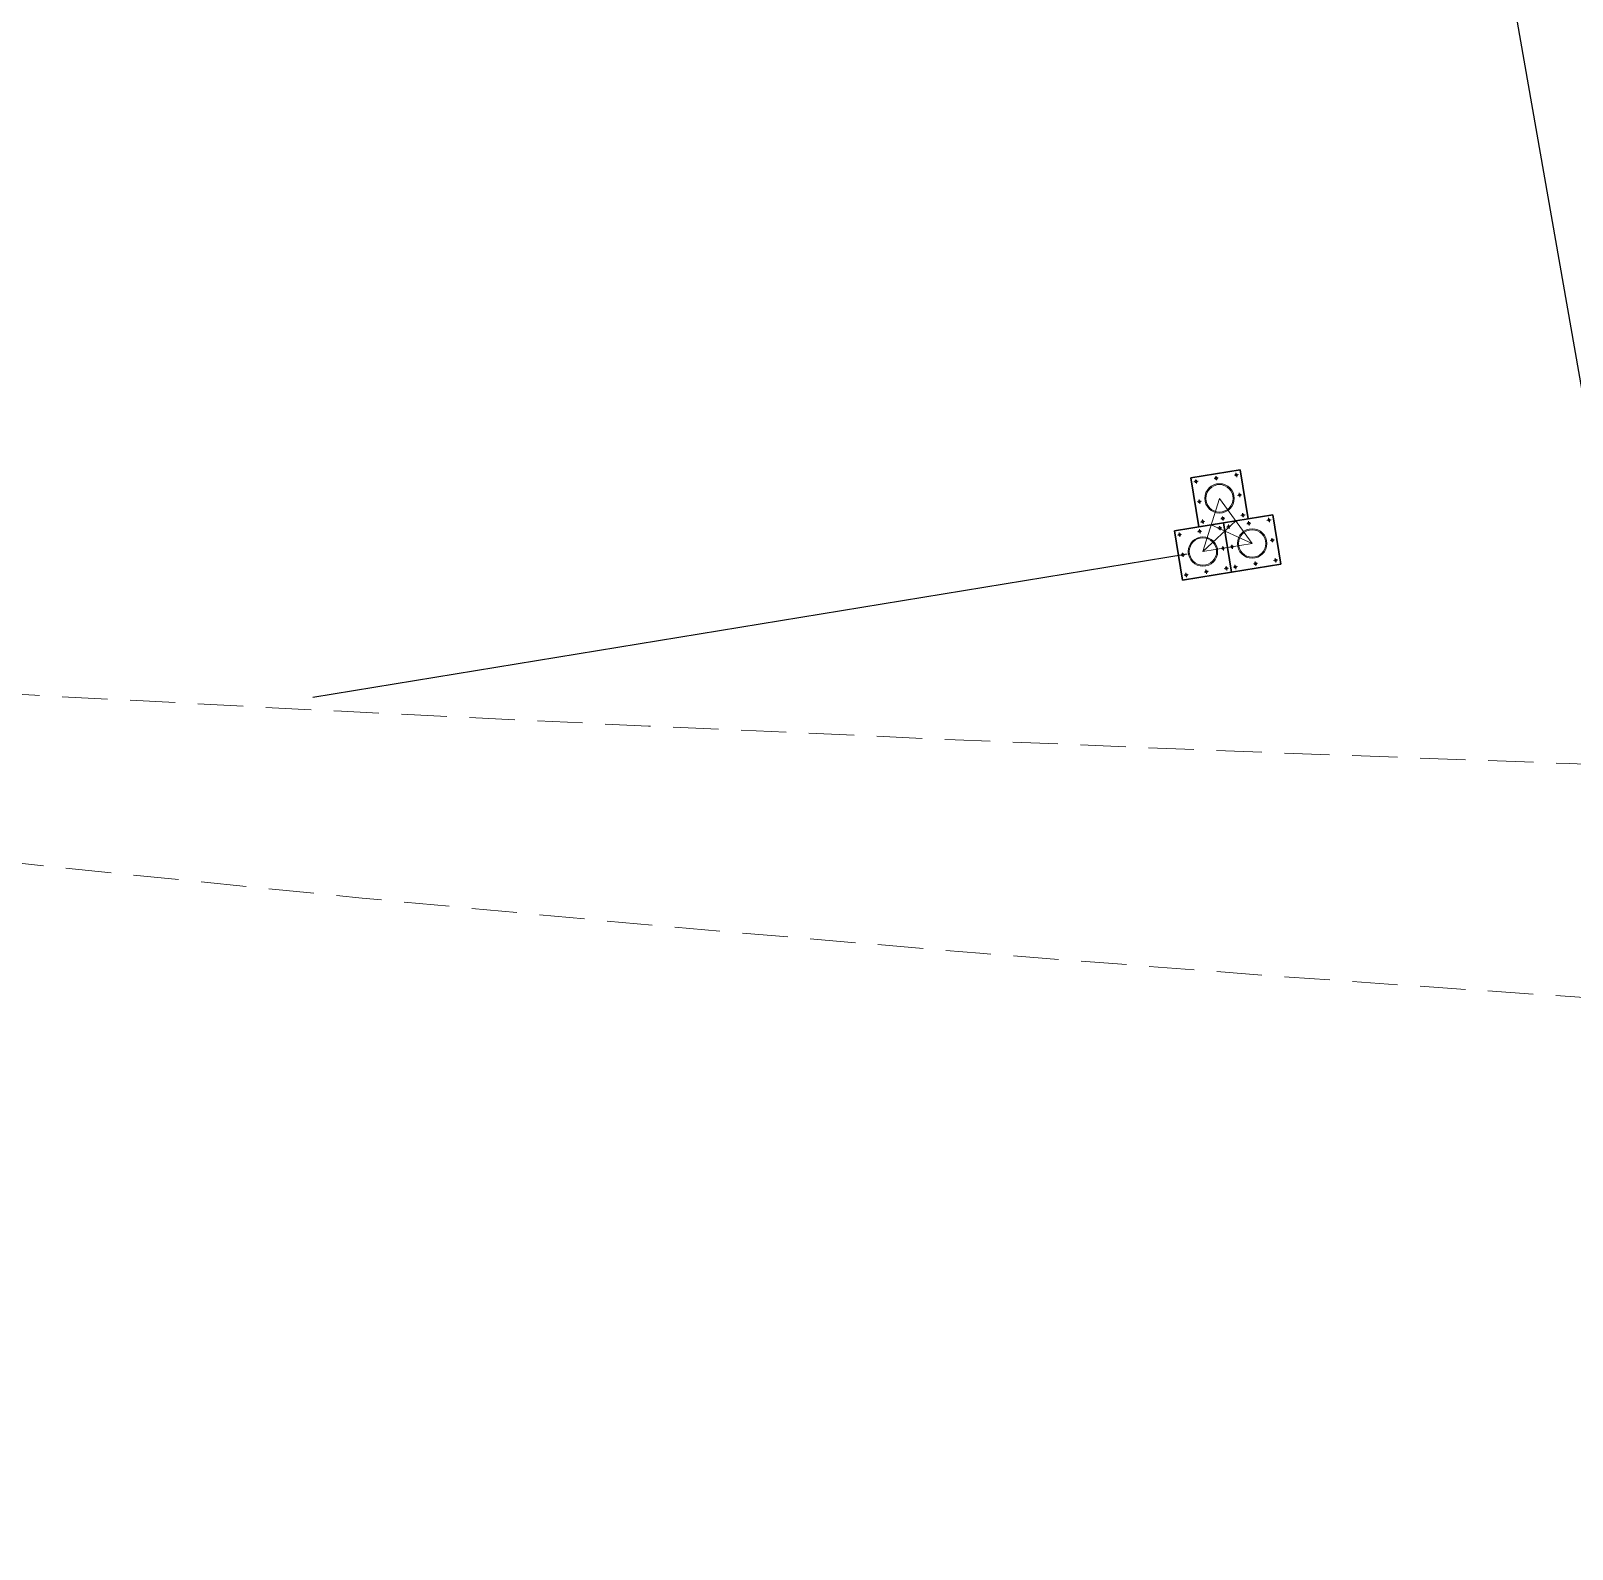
# Model space of a CAD drawing. Header units: metres. Extents: x 2 to 659295185, y -28 to 1124222152.
# Drawn here: x 655384.17 to 655401.18, y 1126392.86 to 1126409.62 of the extents above; entities that cross this region are included whole.
import ezdxf

# ---------------------------------------------------------------- set-up
doc = ezdxf.new("R2010")
doc.units = ezdxf.units.M
doc.header["$MEASUREMENT"] = 0
doc.linetypes.add('CCSM_XREF ESTRUCTURA15$0$DASHED', pattern=[0.75, 0.5, -0.25])
doc.linetypes.add('CCSM_XREF ESTRUCTURA15$0$MITTE', pattern=[2, 1.25, -0.25, 0.25, -0.25])
doc.layers.get('0').update_dxf_attribs({"linetype": 'CONTINUOUS'})
for name, color, linetype in [('CCSM_XREF ESTRUCTURA15$0$PROYECCION DE TECHO', 212, 'CONTINUOUS'), ('CCSM_XREF ESTRUCTURA15$0$PS_MIDLINE', 1, 'CCSM_XREF ESTRUCTURA15$0$MITTE'), ('CCSM_XREF ESTRUCTURA15$0$PS_PLATE', 161, 'CONTINUOUS'), ('CCSM_XREF ESTRUCTURA15$0$PS_SOLID', 2, 'CONTINUOUS'), ('CCSM_XREF ESTRUCTURA15$0$txt100', 2, 'CONTINUOUS'), ('Parcelas', 140, 'CONTINUOUS')]:
    doc.layers.add(name, color=color, linetype=linetype)

msp = doc.modelspace()

# ---------------------------------------------------------------- linework, layer by layer
at = {"color": 8}
msp.add_line((655396.9343402716, 1126403.84297678), (655387.2864395377, 1126402.261609737), dxfattribs=at)
msp.add_line((655396.9343402716, 1126403.84297678), (655387.2864395377, 1126402.261609737), dxfattribs=at)
at = {"layer": 'CCSM_XREF ESTRUCTURA15$0$PROYECCION DE TECHO', "color": 8, "linetype": 'CCSM_XREF ESTRUCTURA15$0$DASHED', "lineweight": 5}
for points in [[(655417.9059840286, 1126422.845156339, 0.01522911280020703), (655367.3041191376, 1126403.361247116)], [(655367.3041191592, 1126403.361247114, 0.01522910981498414), (655421.4782157072, 1126401.050931094, 0.01522910981498414)]]:
    msp.add_lwpolyline(points, format="xyb", dxfattribs=at)
for centre, start, end in [((655561.2239731281, 1126022.059352459, -4.52498893316927), 109.599592753512, 116.9202706241737), ((655429.3450289808, 1126826.651156426, -4.52498893316927), 261.6966441532346, 269.0163229343977)]:
    msp.add_arc(centre, 428.6208362419416, start, end, dxfattribs=at)
at = {"layer": 'CCSM_XREF ESTRUCTURA15$0$PS_MIDLINE', "color": 8, "lineweight": 5}
for p, q in [((655397.0348227036, 1126404.620974508, 3.025011061728378), (655397.0272204764, 1126404.667355601, 3.025011061728378)), ((655397.2762493324, 1126404.684359816, 3.025011061728378), (655397.2298682302, 1126404.676757588, 3.025011061728378)), ((655397.2568598948, 1126404.657368155, 3.025011061728378), (655397.2492576677, 1126404.703749249, 3.025011061728378)), ((655397.4982865236, 1126404.720753463, 3.025011061728378), (655397.4519054214, 1126404.713151235, 3.025011061728378)), ((655397.4788970861, 1126404.693761803, 3.025011061728378), (655397.471294859, 1126404.740142896, 3.025011061728378)), ((655397.0542121411, 1126404.647966169, 3.025011061728378), (655397.0078310389, 1126404.64036394, 3.025011061728378)), ((655397.5346801642, 1126404.498716314, 3.025011061728378), (655397.488299062, 1126404.491114085, 3.025011061728378)), ((655397.5152907267, 1126404.471724652, 3.025011061728378), (655397.5076884995, 1126404.518105746, 3.025011061728378)), ((655397.0906057816, 1126404.425929019, 3.025011061728378), (655397.0442246795, 1126404.41832679, 3.025011061728378)), ((655397.0712163441, 1126404.398937358, 3.025011061728378), (655397.063614117, 1126404.445318451, 3.025011061728378)), ((655397.1269994221, 1126404.203891869, 3.025011061728378), (655397.0806183199, 1126404.19628964, 3.025011061728378)), ((655397.1076099846, 1126404.176900208, 3.025011061728378), (655397.1000077575, 1126404.223281302, 3.025011061728378)), ((655397.2964805292, 1126404.1065232, 3.025011061728378), (655397.2888783021, 1126404.152904294, 3.025011061728378)), ((655397.3490366134, 1126404.240285516, 3.025011061728378), (655397.3026555112, 1126404.232683288, 3.025011061728378)), ((655397.3296471759, 1126404.213293855, 3.025011061728378), (655397.3220449488, 1126404.259674949, 3.025011061728378)), ((655397.3951637254, 1126404.122698155, 3.025011061728378), (655397.3875614982, 1126404.169079248, 3.025011061728378)), ((655397.5710738046, 1126404.276679164, 3.025011061728378), (655397.5246927025, 1126404.269076935, 3.025011061728378)), ((655397.5516843671, 1126404.249687503, 3.025011061728378), (655397.5440821401, 1126404.296068596, 3.025011061728378)), ((655397.6365903541, 1126404.186083463, 3.025011061728378), (655397.590209252, 1126404.178481234, 3.025011061728378)), ((655397.6172009166, 1126404.159091802, 3.025011061728378), (655397.6095986895, 1126404.205472896, 3.025011061728378)), ((655397.8586275454, 1126404.22247711, 3.025011061728378), (655397.8122464432, 1126404.214874882, 3.025011061728378)), ((655397.8392381079, 1126404.195485449, 3.025011061728378), (655397.8316358807, 1126404.241866543, 3.025011061728378)), ((655396.8717955842, 1126404.060727567, 3.025011061728378), (655396.825414482, 1126404.053125338, 3.025011061728378)), ((655396.8524061467, 1126404.033735906, 3.025011061728378), (655396.8448039196, 1126404.080116999, 3.025011061728378)), ((655397.0938327755, 1126404.097121214, 3.025011061728378), (655397.0474516733, 1126404.089518985, 3.025011061728378)), ((655397.074443338, 1126404.070129553, 3.025011061728378), (655397.0668411108, 1126404.116510647, 3.025011061728378)), ((655397.3158699668, 1126404.133514861, 3.025011061728378), (655397.2694888646, 1126404.125912633, 3.025011061728378)), ((655397.4145531629, 1126404.149689816, 3.025011061728378), (655397.3681720607, 1126404.142087587, 3.025011061728378)), ((655397.8950211859, 1126404.000439961, 3.025011061728378), (655397.8486400837, 1126403.992837732, 3.025011061728378)), ((655397.8756317483, 1126403.973448299, 3.025011061728378), (655397.8680295212, 1126404.019829393, 3.025011061728378)), ((655396.9081892247, 1126403.838690417, 3.025011061728378), (655396.8618081225, 1126403.831088188, 3.025011061728378)), ((655396.8887997871, 1126403.811698756, 3.025011061728378), (655396.88119756, 1126403.858079849, 3.025011061728378)), ((655397.3522636072, 1126403.911477712, 3.025011061728378), (655397.305882505, 1126403.903875483, 3.025011061728378)), ((655397.3328741697, 1126403.88448605, 3.025011061728378), (655397.3252719425, 1126403.930867144, 3.025011061728378)), ((655397.4509468033, 1126403.927652666, 3.025011061728378), (655397.4045657011, 1126403.920050437, 3.025011061728378)), ((655397.4315573658, 1126403.900661005, 3.025011061728378), (655397.4239551387, 1126403.947042098, 3.025011061728378)), ((655397.1666200565, 1126403.653046914, 3.025011061728378), (655397.1202389543, 1126403.645444686, 3.025011061728378)), ((655397.147230619, 1126403.626055253, 3.025011061728378), (655397.1396283918, 1126403.672436347, 3.025011061728378)), ((655397.3886572478, 1126403.689440561, 3.025011061728378), (655397.3422761456, 1126403.681838333, 3.025011061728378)), ((655397.3692678103, 1126403.662448901, 3.025011061728378), (655397.3616655831, 1126403.708829994, 3.025011061728378)), ((655397.4873404439, 1126403.705615516, 3.025011061728378), (655397.4409593417, 1126403.698013287, 3.025011061728378)), ((655397.4679510064, 1126403.678623855, 3.025011061728378), (655397.4603487792, 1126403.725004948, 3.025011061728378)), ((655397.7093776352, 1126403.742009163, 3.025011061728378), (655397.662996533, 1126403.734406935, 3.025011061728378)), ((655397.6899881976, 1126403.715017502, 3.025011061728378), (655397.6823859705, 1126403.761398596, 3.025011061728378)), ((655397.9314148264, 1126403.77840281, 3.025011061728378), (655397.8850337242, 1126403.770800582, 3.025011061728378)), ((655397.9120253889, 1126403.75141115, 3.025011061728378), (655397.9044231618, 1126403.797792243, 3.025011061728378)), ((655396.9445828652, 1126403.616653267, 3.025011061728378), (655396.898201763, 1126403.609051038, 3.025011061728378)), ((655396.9251934277, 1126403.589661606, 3.025011061728378), (655396.9175912006, 1126403.636042699, 3.025011061728378))]:
    msp.add_line(p, q, dxfattribs=at)
at = {"layer": 'CCSM_XREF ESTRUCTURA15$0$PS_PLATE', "color": 8, "linetype": 'Continuous', "extrusion": (0.1617495246564317, -0.986831845490111, 0)}
for points, elevation in [([(828962.0274162639, -1.499988936519935), (828962.5774163285, -1.499988936519935)], -1005561.86554105), ([(828962.5774163285, -1.524988936490133), (828962.0274162639, -1.524988936490133)], -1005561.86554105), ([(828962.0274162639, -1.499988936519935), (828962.5774163285, -1.499988936519935)], -1005561.86554105), ([(828962.5774163285, -1.524988936490133), (828962.0274162639, -1.524988936490133)], -1005561.86554105), ([(828961.7524162318, -1.499988936519935), (828962.3024162962, -1.499988936519935)], -1005561.315541088), ([(828962.3024162962, -1.524988936490133), (828961.7524162318, -1.524988936490133)], -1005561.315541088), ([(828961.7524162318, -1.499988936519935), (828962.3024162962, -1.499988936519935)], -1005561.315541088), ([(828962.3024162962, -1.524988936490133), (828961.7524162318, -1.524988936490133)], -1005561.315541088), ([(828962.5774163285, -1.499988936519935), (828962.0274162639, -1.499988936519935)], -1005561.315541088), ([(828962.027416264, -1.524988936490133), (828962.5774163287, -1.524988936490133)], -1005561.315541088), ([(828962.5774163285, -1.499988936519935), (828962.0274162639, -1.499988936519935)], -1005561.315541088), ([(828962.027416264, -1.524988936490133), (828962.5774163287, -1.524988936490133)], -1005561.315541088), ([(828962.3024162962, -1.499988936519935), (828962.8524163608, -1.499988936519935)], -1005561.315541088), ([(828962.8524163608, -1.524988936490133), (828962.3024162962, -1.524988936490133)], -1005561.315541088), ([(828962.3024162962, -1.499988936519935), (828962.8524163608, -1.499988936519935)], -1005561.315541088), ([(828962.8524163608, -1.524988936490133), (828962.3024162962, -1.524988936490133)], -1005561.315541088), ([(828962.3024162962, -1.499988936519935), (828961.7524162318, -1.499988936519935)], -1005560.765541126), ([(828961.7524162318, -1.524988936490133), (828962.3024162962, -1.524988936490133)], -1005560.765541126), ([(828962.3024162962, -1.499988936519935), (828961.7524162318, -1.499988936519935)], -1005560.765541126), ([(828961.7524162318, -1.524988936490133), (828962.3024162962, -1.524988936490133)], -1005560.765541126), ([(828962.8524163609, -1.499988936519935), (828962.3024162962, -1.499988936519935)], -1005560.765541126), ([(828962.3024162962, -1.524988936490133), (828962.8524163608, -1.524988936490133)], -1005560.765541126), ([(828962.8524163609, -1.499988936519935), (828962.3024162962, -1.499988936519935)], -1005560.765541126), ([(828962.3024162962, -1.524988936490133), (828962.8524163608, -1.524988936490133)], -1005560.765541126)]:
    msp.add_lwpolyline(points, dxfattribs=dict(at, elevation=elevation))
at = {"layer": 'CCSM_XREF ESTRUCTURA15$0$PS_PLATE', "color": 8, "linetype": 'Continuous', "extrusion": (-0.986831845490111, -0.1617495246564317, 0)}
for points, elevation in [([(-1005561.865541051, -1.524988936490133), (-1005561.865541051, -1.499988936519935)], -828962.0274162643), ([(-1005561.315541088, -1.499988936519935), (-1005561.865541051, -1.499988936519935)], -828962.0274162643), ([(-1005561.865541051, -1.524988936490133), (-1005561.315541088, -1.524988936490133)], -828962.0274162642), ([(-1005561.865541051, -1.524988936490133), (-1005561.865541051, -1.499988936519935)], -828962.0274162643), ([(-1005561.315541088, -1.499988936519935), (-1005561.865541051, -1.499988936519935)], -828962.0274162643), ([(-1005561.865541051, -1.524988936490133), (-1005561.315541088, -1.524988936490133)], -828962.0274162642), ([(-1005561.815541054, -1.524988936490133), (-1005561.815541054, -1.499988936519935)], -828962.2889162949), ([(-1005561.829041053, -1.524988936490133), (-1005561.829041053, -1.499988936519935)], -828962.3024162962), ([(-1005561.802041055, -1.524988936490133), (-1005561.802041055, -1.499988936519935)], -828962.3024162964), ([(-1005561.815541054, -1.524988936490133), (-1005561.815541054, -1.499988936519935)], -828962.3159162982), ([(-1005561.815541054, -1.524988936490133), (-1005561.815541054, -1.499988936519935)], -828962.5139163212), ([(-1005561.829041053, -1.524988936490133), (-1005561.829041053, -1.499988936519935)], -828962.5274163225), ([(-1005561.802041055, -1.524988936490133), (-1005561.802041055, -1.499988936519935)], -828962.5274163225), ([(-1005561.815541054, -1.524988936490133), (-1005561.815541054, -1.499988936519935)], -828962.5409163245), ([(-1005561.865541051, -1.499988936519935), (-1005561.315541088, -1.499988936519935)], -828962.5774163286), ([(-1005561.865541051, -1.524988936490133), (-1005561.865541051, -1.499988936519935)], -828962.5774163287), ([(-1005561.315541088, -1.524988936490133), (-1005561.865541051, -1.524988936490133)], -828962.5774163285), ([(-1005561.865541051, -1.499988936519935), (-1005561.315541088, -1.499988936519935)], -828962.5774163286), ([(-1005561.865541051, -1.524988936490133), (-1005561.865541051, -1.499988936519935)], -828962.5774163287), ([(-1005561.315541088, -1.524988936490133), (-1005561.865541051, -1.524988936490133)], -828962.5774163285), ([(-1005561.815541054, -1.524988936490133), (-1005561.815541054, -1.499988936519935)], -828962.0639162688), ([(-1005561.829041053, -1.524988936490133), (-1005561.829041053, -1.499988936519935)], -828962.07741627), ([(-1005561.802041055, -1.524988936490133), (-1005561.802041055, -1.499988936519935)], -828962.0774162699), ([(-1005561.815541054, -1.524988936490133), (-1005561.815541054, -1.499988936519935)], -828962.0909162716), ([(-1005561.59054107, -1.524988936490133), (-1005561.59054107, -1.499988936519935)], -828962.5139163214), ([(-1005561.604041068, -1.524988936490133), (-1005561.604041068, -1.499988936519935)], -828962.5274163228), ([(-1005561.59054107, -1.524988936490133), (-1005561.59054107, -1.499988936519935)], -828962.5409163246), ([(-1005561.59054107, -1.524988936490133), (-1005561.59054107, -1.499988936519935)], -828962.0639162684), ([(-1005561.604041069, -1.524988936490133), (-1005561.604041069, -1.499988936519935)], -828962.07741627), ([(-1005561.577041071, -1.524988936490133), (-1005561.577041071, -1.499988936519935)], -828962.0774162698), ([(-1005561.59054107, -1.524988936490133), (-1005561.59054107, -1.499988936519935)], -828962.0909162716), ([(-1005561.577041071, -1.524988936490133), (-1005561.577041071, -1.499988936519935)], -828962.5274163226), ([(-1005561.365541085, -1.524988936490133), (-1005561.365541085, -1.499988936519935)], -828962.0639162685), ([(-1005561.379041084, -1.524988936490133), (-1005561.379041084, -1.499988936519935)], -828962.07741627), ([(-1005561.352041086, -1.524988936490133), (-1005561.352041086, -1.499988936519935)], -828962.07741627), ([(-1005561.365541085, -1.524988936490133), (-1005561.365541085, -1.499988936519935)], -828962.0909162716), ([(-1005561.365541085, -1.524988936490133), (-1005561.365541085, -1.499988936519935)], -828962.2889162948), ([(-1005561.379041084, -1.524988936490133), (-1005561.379041084, -1.499988936519935)], -828962.3024162963), ([(-1005561.352041086, -1.524988936490133), (-1005561.352041086, -1.499988936519935)], -828962.3024162962), ([(-1005561.315541089, -1.524988936490133), (-1005561.315541089, -1.499988936519935)], -828962.3024162963), ([(-1005560.765541126, -1.499988936519935), (-1005561.315541089, -1.499988936519935)], -828962.3024162961), ([(-1005561.315541088, -1.524988936490133), (-1005560.765541126, -1.524988936490133)], -828962.3024162967), ([(-1005561.315541089, -1.524988936490133), (-1005561.315541089, -1.499988936519935)], -828962.3024162963), ([(-1005560.765541126, -1.499988936519935), (-1005561.315541089, -1.499988936519935)], -828962.3024162961), ([(-1005561.315541088, -1.524988936490133), (-1005560.765541126, -1.524988936490133)], -828962.3024162967), ([(-1005561.315541088, -1.499988936519935), (-1005560.765541126, -1.499988936519935)], -828962.3024162967), ([(-1005561.315541089, -1.524988936490133), (-1005561.315541089, -1.499988936519935)], -828962.3024162963), ([(-1005560.765541126, -1.524988936490133), (-1005561.315541089, -1.524988936490133)], -828962.3024162961), ([(-1005561.315541088, -1.499988936519935), (-1005560.765541126, -1.499988936519935)], -828962.3024162967), ([(-1005561.315541089, -1.524988936490133), (-1005561.315541089, -1.499988936519935)], -828962.3024162963), ([(-1005560.765541126, -1.524988936490133), (-1005561.315541089, -1.524988936490133)], -828962.3024162961), ([(-1005561.365541085, -1.524988936490133), (-1005561.365541085, -1.499988936519935)], -828962.315916298), ([(-1005561.279041091, -1.524988936490133), (-1005561.279041091, -1.499988936519935)], -828962.3524163023), ([(-1005561.365541085, -1.524988936490133), (-1005561.365541085, -1.499988936519935)], -828962.5139163212), ([(-1005561.379041084, -1.524988936490133), (-1005561.379041084, -1.499988936519935)], -828962.5274163226), ([(-1005561.352041086, -1.524988936490133), (-1005561.352041086, -1.499988936519935)], -828962.5274163226), ([(-1005561.365541085, -1.524988936490133), (-1005561.365541085, -1.499988936519935)], -828962.5409163244), ([(-1005561.265541092, -1.524988936490133), (-1005561.265541092, -1.499988936519935)], -828962.563916327), ([(-1005561.315541088, -1.524988936490133), (-1005561.315541088, -1.499988936519935)], -828962.5774163286), ([(-1005561.315541088, -1.524988936490133), (-1005561.315541088, -1.499988936519935)], -828962.5774163286), ([(-1005561.279041091, -1.524988936490133), (-1005561.279041091, -1.499988936519935)], -828962.5774163287), ([(-1005561.252041093, -1.524988936490133), (-1005561.252041093, -1.499988936519935)], -828962.5774163286), ([(-1005561.265541092, -1.524988936490133), (-1005561.265541092, -1.499988936519935)], -828962.5909163301), ([(-1005561.265541092, -1.524988936490133), (-1005561.265541092, -1.499988936519935)], -828962.7889163535), ([(-1005561.279041091, -1.524988936490133), (-1005561.279041091, -1.499988936519935)], -828962.802416355), ([(-1005561.252041093, -1.524988936490133), (-1005561.252041093, -1.499988936519935)], -828962.8024163551), ([(-1005561.265541092, -1.524988936490133), (-1005561.265541092, -1.499988936519935)], -828962.8159163565), ([(-1005561.315541089, -1.499988936519935), (-1005560.765541126, -1.499988936519935)], -828962.8524163609), ([(-1005561.315541089, -1.524988936490133), (-1005561.315541089, -1.499988936519935)], -828962.8524163609), ([(-1005560.765541126, -1.524988936490133), (-1005561.315541088, -1.524988936490133)], -828962.8524163609), ([(-1005561.315541089, -1.499988936519935), (-1005560.765541126, -1.499988936519935)], -828962.8524163609), ([(-1005561.315541089, -1.524988936490133), (-1005561.315541089, -1.499988936519935)], -828962.8524163609), ([(-1005560.765541126, -1.524988936490133), (-1005561.315541088, -1.524988936490133)], -828962.8524163609), ([(-1005561.315541089, -1.524988936490133), (-1005561.315541089, -1.499988936519935)], -828961.7524162321), ([(-1005560.765541126, -1.499988936519935), (-1005561.315541088, -1.499988936519935)], -828961.7524162321), ([(-1005561.315541089, -1.524988936490133), (-1005560.765541126, -1.524988936490133)], -828961.7524162319), ([(-1005561.315541089, -1.524988936490133), (-1005561.315541089, -1.499988936519935)], -828961.7524162321), ([(-1005560.765541126, -1.499988936519935), (-1005561.315541088, -1.499988936519935)], -828961.7524162321), ([(-1005561.315541089, -1.524988936490133), (-1005560.765541126, -1.524988936490133)], -828961.7524162319), ([(-1005561.265541092, -1.524988936490133), (-1005561.265541092, -1.499988936519935)], -828961.7889162363), ([(-1005561.279041091, -1.524988936490133), (-1005561.279041091, -1.499988936519935)], -828961.8024162378), ([(-1005561.252041093, -1.524988936490133), (-1005561.252041093, -1.499988936519935)], -828961.802416238), ([(-1005561.265541092, -1.524988936490133), (-1005561.265541092, -1.499988936519935)], -828961.8159162393), ([(-1005561.265541092, -1.524988936490133), (-1005561.265541092, -1.499988936519935)], -828962.0139162628), ([(-1005561.315541088, -1.524988936490133), (-1005561.315541088, -1.499988936519935)], -828962.0274162642), ([(-1005561.315541088, -1.524988936490133), (-1005561.315541088, -1.499988936519935)], -828962.0274162642), ([(-1005561.279041091, -1.524988936490133), (-1005561.279041091, -1.499988936519935)], -828962.0274162639), ([(-1005561.252041093, -1.524988936490133), (-1005561.252041093, -1.499988936519935)], -828962.0274162642), ([(-1005561.265541092, -1.524988936490133), (-1005561.265541092, -1.499988936519935)], -828962.0409162656), ([(-1005561.265541092, -1.524988936490133), (-1005561.265541092, -1.499988936519935)], -828962.2389162893), ([(-1005561.279041091, -1.524988936490133), (-1005561.279041091, -1.499988936519935)], -828962.2524162905), ([(-1005561.252041093, -1.524988936490133), (-1005561.252041093, -1.499988936519935)], -828962.2524162905), ([(-1005561.265541092, -1.524988936490133), (-1005561.265541092, -1.499988936519935)], -828962.2659162921), ([(-1005561.265541092, -1.524988936490133), (-1005561.265541092, -1.499988936519935)], -828962.3389163006), ([(-1005561.252041093, -1.524988936490133), (-1005561.252041093, -1.499988936519935)], -828962.3524163023), ([(-1005561.265541092, -1.524988936490133), (-1005561.265541092, -1.499988936519935)], -828962.3659163038), ([(-1005561.040541108, -1.524988936490133), (-1005561.040541108, -1.499988936519935)], -828962.7889163534), ([(-1005561.054041107, -1.524988936490133), (-1005561.054041107, -1.499988936519935)], -828962.8024163553), ([(-1005561.027041108, -1.524988936490133), (-1005561.027041108, -1.499988936519935)], -828962.8024163551), ([(-1005561.040541108, -1.524988936490133), (-1005561.040541108, -1.499988936519935)], -828962.8159163566), ([(-1005561.040541107, -1.524988936490133), (-1005561.040541107, -1.499988936519935)], -828961.7889162359), ([(-1005561.054041106, -1.524988936490133), (-1005561.054041106, -1.499988936519935)], -828961.8024162378), ([(-1005561.027041108, -1.524988936490133), (-1005561.027041108, -1.499988936519935)], -828961.8024162379), ([(-1005561.040541108, -1.524988936490133), (-1005561.040541108, -1.499988936519935)], -828961.8159162394), ([(-1005561.040541108, -1.524988936490133), (-1005561.040541108, -1.499988936519935)], -828962.238916289), ([(-1005561.054041106, -1.524988936490133), (-1005561.054041106, -1.499988936519935)], -828962.2524162906), ([(-1005561.027041109, -1.524988936490133), (-1005561.027041109, -1.499988936519935)], -828962.2524162906), ([(-1005561.040541108, -1.524988936490133), (-1005561.040541108, -1.499988936519935)], -828962.2659162922), ([(-1005561.040541108, -1.524988936490133), (-1005561.040541108, -1.499988936519935)], -828962.3389163006), ([(-1005561.054041107, -1.524988936490133), (-1005561.054041107, -1.499988936519935)], -828962.3524163023), ([(-1005561.027041108, -1.524988936490133), (-1005561.027041108, -1.499988936519935)], -828962.3524163021), ([(-1005561.040541108, -1.524988936490133), (-1005561.040541108, -1.499988936519935)], -828962.3659163037), ([(-1005560.815541123, -1.524988936490133), (-1005560.815541123, -1.499988936519935)], -828962.0139162628), ([(-1005560.829041122, -1.524988936490133), (-1005560.829041122, -1.499988936519935)], -828962.0274162642), ([(-1005560.815541123, -1.524988936490133), (-1005560.815541123, -1.499988936519935)], -828962.0409162657), ([(-1005560.815541123, -1.524988936490133), (-1005560.815541123, -1.499988936519935)], -828962.2389162888), ([(-1005560.829041122, -1.524988936490133), (-1005560.829041122, -1.499988936519935)], -828962.2524162906), ([(-1005560.802041124, -1.524988936490133), (-1005560.802041124, -1.499988936519935)], -828962.2524162906), ([(-1005560.815541123, -1.524988936490133), (-1005560.815541123, -1.499988936519935)], -828962.2659162923), ([(-1005560.765541126, -1.524988936490133), (-1005560.765541126, -1.499988936519935)], -828962.3024162962), ([(-1005560.765541126, -1.524988936490133), (-1005560.765541126, -1.499988936519935)], -828962.3024162962), ([(-1005560.765541126, -1.524988936490133), (-1005560.765541126, -1.499988936519935)], -828962.3024162962), ([(-1005560.765541126, -1.524988936490133), (-1005560.765541126, -1.499988936519935)], -828962.3024162962), ([(-1005560.815541123, -1.524988936490133), (-1005560.815541123, -1.499988936519935)], -828962.3389163006), ([(-1005560.829041122, -1.524988936490133), (-1005560.829041122, -1.499988936519935)], -828962.3524163023), ([(-1005560.802041124, -1.524988936490133), (-1005560.802041124, -1.499988936519935)], -828962.3524163022), ([(-1005560.815541123, -1.524988936490133), (-1005560.815541123, -1.499988936519935)], -828962.3659163038), ([(-1005560.815541123, -1.524988936490133), (-1005560.815541123, -1.499988936519935)], -828962.563916327), ([(-1005560.829041122, -1.524988936490133), (-1005560.829041122, -1.499988936519935)], -828962.5774163287), ([(-1005560.802041124, -1.524988936490133), (-1005560.802041124, -1.499988936519935)], -828962.5774163285), ([(-1005560.815541123, -1.524988936490133), (-1005560.815541123, -1.499988936519935)], -828962.5909163301), ([(-1005560.815541123, -1.524988936490133), (-1005560.815541123, -1.499988936519935)], -828962.7889163534), ([(-1005560.829041122, -1.524988936490133), (-1005560.829041122, -1.499988936519935)], -828962.8024163551), ([(-1005560.802041124, -1.524988936490133), (-1005560.802041124, -1.499988936519935)], -828962.802416355), ([(-1005560.815541123, -1.524988936490133), (-1005560.815541123, -1.499988936519935)], -828962.8159163565), ([(-1005560.765541126, -1.524988936490133), (-1005560.765541126, -1.499988936519935)], -828962.8524163609), ([(-1005560.765541126, -1.524988936490133), (-1005560.765541126, -1.499988936519935)], -828962.8524163609), ([(-1005560.765541126, -1.524988936490133), (-1005560.765541126, -1.499988936519935)], -828961.7524162319), ([(-1005560.765541126, -1.524988936490133), (-1005560.765541126, -1.499988936519935)], -828961.7524162319), ([(-1005560.815541123, -1.524988936490133), (-1005560.815541123, -1.499988936519935)], -828961.7889162359), ([(-1005560.829041122, -1.524988936490133), (-1005560.829041122, -1.499988936519935)], -828961.8024162378), ([(-1005560.802041124, -1.524988936490133), (-1005560.802041124, -1.499988936519935)], -828961.8024162378), ([(-1005560.815541123, -1.524988936490133), (-1005560.815541123, -1.499988936519935)], -828961.8159162394), ([(-1005560.802041124, -1.524988936490133), (-1005560.802041124, -1.499988936519935)], -828962.0274162642)]:
    msp.add_lwpolyline(points, dxfattribs=dict(at, elevation=elevation))
at = {"layer": 'CCSM_XREF ESTRUCTURA15$0$PS_PLATE', "color": 8, "linetype": 'Continuous', "lineweight": 5, "extrusion": (0, 0, -1)}
for centre, radius in [((-655397.2530587813, 1126404.680558702, 1.499988936519935), 0.01350000158292283), ((-655397.2530587813, 1126404.680558702, 1.524988936490133), 0.01350000158269), ((-655397.4750959725, 1126404.716952349, 1.499988936519935), 0.01350000158292283), ((-655397.4750959725, 1126404.716952349, 1.524988936490133), 0.01350000158280641), ((-655397.03102159, 1126404.644165055, 1.499988936519935), 0.01350000158292283), ((-655397.03102159, 1126404.644165055, 1.524988936490133), 0.01350000158280641), ((-655397.5114896131, 1126404.494915199, 1.499988936519935), 0.01350000158292283), ((-655397.5114896131, 1126404.494915199, 1.524988936490133), 0.01350000158303924), ((-655397.0674152306, 1126404.422127905, 1.499988936519935), 0.01350000158292283), ((-655397.0674152306, 1126404.422127905, 1.524988936490133), 0.01350000158315566), ((-655397.103808871, 1126404.200090755, 1.499988936519935), 0.01350000158292283), ((-655397.103808871, 1126404.200090755, 1.524988936490133), 0.01350000158280641), ((-655397.3258460623, 1126404.236484402, 1.499988936519935), 0.01350000158292283), ((-655397.3258460623, 1126404.236484402, 1.524988936490133), 0.01350000158280641), ((-655397.3913626118, 1126404.145888702, 1.499988936519935), 0.01350000158292283), ((-655397.3913626118, 1126404.145888702, 1.524988936490133), 0.01350000158280641), ((-655397.5478832535, 1126404.272878049, 1.499988936519935), 0.01350000158292283), ((-655397.5478832535, 1126404.272878049, 1.524988936490133), 0.01350000158269), ((-655397.613399803, 1126404.182282349, 1.499988936519935), 0.01350000158292283), ((-655397.613399803, 1126404.182282349, 1.524988936490133), 0.01350000158269), ((-655397.8354369943, 1126404.218675996, 1.499988936519935), 0.01350000158292283), ((-655397.8354369943, 1126404.218675996, 1.524988936490133), 0.01350000158292283), ((-655396.8486050331, 1126404.056926453, 1.499988936519935), 0.01350000158292283), ((-655396.8486050331, 1126404.056926453, 1.524988936490133), 0.01350000158292283), ((-655397.0706422244, 1126404.0933201, 1.499988936519935), 0.01350000158292283), ((-655397.0706422244, 1126404.0933201, 1.524988936490133), 0.01350000158280641), ((-655397.2926794157, 1126404.129713747, 1.499988936519935), 0.01350000158292283), ((-655397.2926794157, 1126404.129713747, 1.524988936490133), 0.01350000158292283), ((-655397.8718306348, 1126403.996638846, 1.499988936519935), 0.01350000158292283), ((-655397.8718306348, 1126403.996638846, 1.524988936490133), 0.01350000158269), ((-655396.8849986736, 1126403.834889302, 1.499988936519935), 0.01350000158292283), ((-655396.8849986736, 1126403.834889302, 1.524988936490133), 0.01350000158280641), ((-655397.3290730561, 1126403.907676597, 1.499988936519935), 0.01350000158292283), ((-655397.3290730561, 1126403.907676597, 1.524988936490133), 0.01350000158280641), ((-655397.4277562522, 1126403.923851551, 1.499988936519935), 0.01350000158292283), ((-655397.4277562522, 1126403.923851551, 1.524988936490133), 0.01350000158280641), ((-655397.1434295054, 1126403.6492458, 1.499988936519935), 0.01350000158292283), ((-655397.1434295054, 1126403.6492458, 1.524988936490133), 0.01350000158303924), ((-655397.3654666967, 1126403.685639447, 1.499988936519935), 0.01350000158292283), ((-655397.3654666967, 1126403.685639447, 1.524988936490133), 0.01350000158280641), ((-655397.4641498928, 1126403.701814402, 1.499988936519935), 0.01350000158292283), ((-655397.4641498928, 1126403.701814402, 1.524988936490133), 0.01350000158303924), ((-655397.6861870841, 1126403.738208049, 1.499988936519935), 0.01350000158292283), ((-655397.6861870841, 1126403.738208049, 1.524988936490133), 0.01350000158292283), ((-655397.9082242753, 1126403.774601696, 1.499988936519935), 0.01350000158292283), ((-655397.9082242753, 1126403.774601696, 1.524988936490133), 0.01350000158292283), ((-655396.9213923141, 1126403.612852153, 1.499988936519935), 0.01350000158292283), ((-655396.9213923141, 1126403.612852153, 1.524988936490133), 0.01350000158292283)]:
    msp.add_circle(centre, radius, dxfattribs=at)
at = {"layer": 'CCSM_XREF ESTRUCTURA15$0$PS_PLATE', "color": 8, "linetype": 'Continuous', "lineweight": 5}
for centre, radius in [((655397.2530587813, 1126404.680558702, -1.524988936490133), 0.01350000158292283), ((655397.2530587813, 1126404.680558702, -1.499988936519935), 0.01350000158280641), ((655397.4750959725, 1126404.716952349, -1.524988936490133), 0.01350000158292283), ((655397.4750959725, 1126404.716952349, -1.499988936519935), 0.01350000158292283), ((655397.03102159, 1126404.644165055, -1.524988936490133), 0.01350000158292283), ((655397.03102159, 1126404.644165055, -1.499988936519935), 0.01350000158292283), ((655397.5114896131, 1126404.494915199, -1.524988936490133), 0.01350000158292283), ((655397.5114896131, 1126404.494915199, -1.499988936519935), 0.01350000158280641), ((655397.0674152306, 1126404.422127905, -1.524988936490133), 0.01350000158292283), ((655397.0674152306, 1126404.422127905, -1.499988936519935), 0.01350000158280641), ((655397.103808871, 1126404.200090755, -1.524988936490133), 0.01350000158292283), ((655397.103808871, 1126404.200090755, -1.499988936519935), 0.01350000158280641), ((655397.3258460623, 1126404.236484402, -1.524988936490133), 0.01350000158292283), ((655397.3258460623, 1126404.236484402, -1.499988936519935), 0.01350000158292283), ((655397.3913626118, 1126404.145888702, -1.524988936490133), 0.01350000158292283), ((655397.3913626118, 1126404.145888702, -1.499988936519935), 0.01350000158280641), ((655397.5478832535, 1126404.272878049, -1.524988936490133), 0.01350000158292283), ((655397.5478832535, 1126404.272878049, -1.499988936519935), 0.01350000158292283), ((655397.613399803, 1126404.182282349, -1.524988936490133), 0.01350000158292283), ((655397.613399803, 1126404.182282349, -1.499988936519935), 0.01350000158292283), ((655397.8354369943, 1126404.218675996, -1.524988936490133), 0.01350000158292283), ((655397.8354369943, 1126404.218675996, -1.499988936519935), 0.01350000158292283), ((655396.8486050331, 1126404.056926453, -1.524988936490133), 0.01350000158292283), ((655396.8486050331, 1126404.056926453, -1.499988936519935), 0.01350000158280641), ((655397.0706422244, 1126404.0933201, -1.524988936490133), 0.01350000158292283), ((655397.0706422244, 1126404.0933201, -1.499988936519935), 0.01350000158280641), ((655397.2926794157, 1126404.129713747, -1.524988936490133), 0.01350000158292283), ((655397.2926794157, 1126404.129713747, -1.499988936519935), 0.01350000158280641), ((655397.8718306348, 1126403.996638846, -1.524988936490133), 0.01350000158292283), ((655397.8718306348, 1126403.996638846, -1.499988936519935), 0.01350000158280641), ((655396.8849986736, 1126403.834889302, -1.524988936490133), 0.01350000158292283), ((655396.8849986736, 1126403.834889302, -1.499988936519935), 0.01350000158280641), ((655397.3290730561, 1126403.907676597, -1.524988936490133), 0.01350000158292283), ((655397.3290730561, 1126403.907676597, -1.499988936519935), 0.01350000158280641), ((655397.4277562522, 1126403.923851551, -1.524988936490133), 0.01350000158292283), ((655397.4277562522, 1126403.923851551, -1.499988936519935), 0.01350000158280641), ((655397.1434295054, 1126403.6492458, -1.524988936490133), 0.01350000158292283), ((655397.1434295054, 1126403.6492458, -1.499988936519935), 0.01350000158280641), ((655397.3654666967, 1126403.685639447, -1.524988936490133), 0.01350000158292283), ((655397.3654666967, 1126403.685639447, -1.499988936519935), 0.01350000158280641), ((655397.4641498928, 1126403.701814402, -1.524988936490133), 0.01350000158292283), ((655397.4641498928, 1126403.701814402, -1.499988936519935), 0.01350000158280641), ((655397.6861870841, 1126403.738208049, -1.524988936490133), 0.01350000158292283), ((655397.6861870841, 1126403.738208049, -1.499988936519935), 0.01350000158280641), ((655397.9082242753, 1126403.774601696, -1.524988936490133), 0.01350000158292283), ((655397.9082242753, 1126403.774601696, -1.499988936519935), 0.01350000158280641), ((655396.9213923141, 1126403.612852153, -1.524988936490133), 0.01350000158292283), ((655396.9213923141, 1126403.612852153, -1.499988936519935), 0.01350000158280641)]:
    msp.add_circle(centre, radius, dxfattribs=at)
at = {"layer": 'CCSM_XREF ESTRUCTURA15$0$PS_SOLID', "color": 8, "lineweight": 5}
for p, q in [((655397.5163500949, 1126404.774381415, -1.499988936519935), (655396.9735925163, 1126404.685419166, -1.499988936519935)), ((655396.9735925163, 1126404.685419166, -1.499988936519935), (655397.0625547487, 1126404.142661689, -1.499988936519935)), ((655397.6053123274, 1126404.231623938, -1.499988936519935), (655397.5163500949, 1126404.774381415, -1.499988936519935)), ((655397.3339335381, 1126404.187142813, -1.499988936519935), (655396.7911759594, 1126404.098180564, -1.499988936519935)), ((655397.6052986109, 1126404.231700085, -4.52498893316927), (655397.0625410322, 1126404.142737836, -4.52498893316927)), ((655397.0625547487, 1126404.142661689, -1.499988936519935), (655397.6053123274, 1126404.231623938, -1.499988936519935)), ((655397.6053123274, 1126404.231623938, -1.499988936519935), (655397.0625547487, 1126404.142661689, -1.499988936519935)), ((655397.8766911167, 1126404.276105062, -1.499988936519935), (655397.3339335381, 1126404.187142813, -1.499988936519935)), ((655397.9656533491, 1126403.733347584, -1.499988936519935), (655397.8766911167, 1126404.276105062, -1.499988936519935)), ((655396.7911759594, 1126404.098180564, -1.499988936519935), (655396.8801381917, 1126403.555423087, -1.499988936519935)), ((655396.8801381917, 1126403.555423087, -1.499988936519935), (655397.4228957704, 1126403.644385336, -1.499988936519935)), ((655397.4228957704, 1126403.644385336, -1.499988936519935), (655396.8801381917, 1126403.555423087, -1.499988936519935)), ((655397.1515032647, 1126403.599980359, -4.52498893316927), (655397.6942608433, 1126403.688942607, -4.52498893316927)), ((655397.6942608433, 1126403.688942607, -4.52498893316927), (655397.1515032647, 1126403.599980359, -4.52498893316927)), ((655397.4228957704, 1126403.644385336, -1.499988936519935), (655397.9656533491, 1126403.733347584, -1.499988936519935)), ((655397.9656533491, 1126403.733347584, -1.499988936519935), (655397.4228957704, 1126403.644385336, -1.499988936519935))]:
    msp.add_line(p, q, dxfattribs=at)
at = {"layer": 'CCSM_XREF ESTRUCTURA15$0$PS_SOLID', "color": 8, "lineweight": 5, "extrusion": (0, 0, -1)}
for centre, radius in [((-655397.2530587813, 1126404.680558702, 1.499988936519935), 0.01350000158292283), ((-655397.4750959725, 1126404.716952349, 1.499988936519935), 0.01350000158292283), ((-655397.03102159, 1126404.644165055, 1.499988936519935), 0.01350000158292283), ((-655397.2894524218, 1126404.458521552, 1.499988936519935), 0.1619500159374531), ((-655397.2894524218, 1126404.458521552, 1.499988936519935), 0.1509500146476641), ((-655397.5114896131, 1126404.494915199, 1.499988936519935), 0.01350000158292283), ((-655397.0674152306, 1126404.422127905, 1.499988936519935), 0.01350000158292283), ((-655397.103808871, 1126404.200090755, 1.499988936519935), 0.01350000158292283), ((-655397.3258460623, 1126404.236484402, 1.499988936519935), 0.01350000158292283), ((-655397.3913626118, 1126404.145888702, 1.499988936519935), 0.01350000158292283), ((-655397.5478832535, 1126404.272878049, 1.499988936519935), 0.01350000158292283), ((-655397.613399803, 1126404.182282349, 1.499988936519935), 0.01350000158292283), ((-655397.8354369943, 1126404.218675996, 1.499988936519935), 0.01350000158292283), ((-655396.8486050331, 1126404.056926453, 1.499988936519935), 0.01350000158292283), ((-655397.1070358648, 1126403.87128295, 1.499988936519935), 0.1619500159374531), ((-655397.1070358648, 1126403.87128295, 1.499988936519935), 0.1509500146476641), ((-655397.0706422244, 1126404.0933201, 1.499988936519935), 0.01350000158292283), ((-655397.2926794157, 1126404.129713747, 1.499988936519935), 0.01350000158292283), ((-655397.6497934435, 1126403.960245199, 1.499988936519935), 0.1619500159374531), ((-655397.6497934435, 1126403.960245199, 1.499988936519935), 0.1509500146476641), ((-655397.8718306348, 1126403.996638846, 1.499988936519935), 0.01350000158292283), ((-655396.8849986736, 1126403.834889302, 1.499988936519935), 0.01350000158292283), ((-655397.3290730561, 1126403.907676597, 1.499988936519935), 0.01350000158292283), ((-655397.4277562522, 1126403.923851551, 1.499988936519935), 0.01350000158292283), ((-655397.1434295054, 1126403.6492458, 1.499988936519935), 0.01350000158292283), ((-655397.3654666967, 1126403.685639447, 1.499988936519935), 0.01350000158292283), ((-655397.4641498928, 1126403.701814402, 1.499988936519935), 0.01350000158292283), ((-655397.6861870841, 1126403.738208049, 1.499988936519935), 0.01350000158292283), ((-655397.9082242753, 1126403.774601696, 1.499988936519935), 0.01350000158292283), ((-655396.9213923141, 1126403.612852153, 1.499988936519935), 0.01350000158292283)]:
    msp.add_circle(centre, radius, dxfattribs=at)
at = {"layer": 'CCSM_XREF ESTRUCTURA15$0$txt100', "color": 8, "lineweight": 5}
for p, q in [((655397.1070358648, 1126403.87128295, -1.499988936519935), (655397.2894524218, 1126404.458521552, -1.499988936519935)), ((655397.2894524218, 1126404.458521552, -1.499988936519935), (655397.6497934435, 1126403.960245199, -1.499988936519935)), ((655397.1070358648, 1126403.87128295, -1.499988936519935), (655397.4696229327, 1126404.209383375, -1.499988936519935)), ((655397.6497934435, 1126403.960245199, -1.499988936519935), (655397.1982441434, 1126404.164902251, -1.499988936519935)), ((655397.6497934435, 1126403.960245199, -1.499988936519935), (655397.1070358648, 1126403.87128295, -1.499988936519935))]:
    msp.add_line(p, q, dxfattribs=at)
at = {"layer": 'Parcelas', "lineweight": -3}
msp.add_lwpolyline([(655456, 1126797), (655420, 1126705), (655404, 1126671), (655397, 1126636), (655394, 1126606), (655393, 1126557), (655390, 1126509), (655394, 1126452), (655400, 1126413), (655407, 1126373), (655419, 1126334)], dxfattribs=at)

doc.saveas('drawing.dxf')
